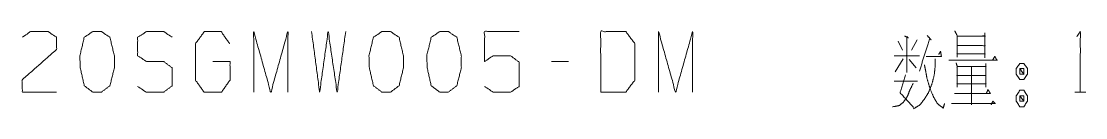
# Model space of a CAD drawing. Header units: millimetres. Extents: x 0 to 420, y 0 to 297.
# Drawn here: x 267.36 to 309.27, y 61.98 to 65.06 of the extents above; entities that cross this region are included whole.
import ezdxf

# ---------------------------------------------------------------- set-up
doc = ezdxf.new("R2010")
doc.units = ezdxf.units.MM
doc.layers.add('101', color=7, linetype='Continuous', true_color=0xffffff)

msp = doc.modelspace()

# ---------------------------------------------------------------- linework, layer by layer
at = {"layer": '101', "color": 72, "linetype": 'Continuous', "lineweight": 18}
for p, q in [((301.892, 64.634), (302.052, 64.284)), ((302.635, 64.684), (302.405, 64.284)), ((288.905, 63.834), (288.234, 63.834)), ((302.087, 63.934), (301.769, 63.434)), ((302.317, 63.909), (302.599, 63.584)), ((301.733, 63.059), (302.652, 63.059)), ((308.846, 62.634), (309.27, 62.634))]:
    msp.add_line(p, q, dxfattribs=at)
for points, knots in [([(267.409, 64.784), (267.728, 65.009), (268.417, 65.009), (268.753, 64.784), (268.753, 64.309), (267.392, 63.109), (267.409, 62.634), (268.753, 62.634)], [0, 0, 0.069694, 0.192979, 0.265274, 0.350227, 0.67474, 0.759752, 1, 1]), ([(270.517, 62.634), (270.852, 62.884), (271.029, 63.584), (271.029, 64.059), (270.852, 64.784), (270.517, 65.009), (270.181, 65.009), (269.845, 64.784), (269.668, 64.059), (269.686, 63.584), (269.845, 62.884), (270.181, 62.634), (270.517, 62.634)], [0, 0, 0.067527, 0.183972, 0.260584, 0.380944, 0.446143, 0.500306, 0.565505, 0.685864, 0.762529, 0.87831, 0.945837, 1, 1]), ([(271.945, 62.859), (272.281, 62.634), (272.97, 62.634), (273.306, 62.884), (273.306, 63.584), (272.97, 63.834), (272.298, 63.834), (271.945, 64.059), (271.945, 64.784), (272.298, 65.009), (272.97, 65.009), (273.306, 64.784)], [0, 0, 0.068034, 0.184053, 0.254519, 0.372335, 0.442801, 0.555845, 0.62637, 0.748394, 0.818919, 0.931963, 1, 1]), ([(274.911, 63.834), (275.582, 63.834), (275.582, 63.109), (275.246, 62.634), (274.557, 62.634), (274.221, 63.109), (274.221, 64.534), (274.575, 65.009), (275.229, 65.009), (275.565, 64.534)], [0, 0, 0.103295, 0.214796, 0.304262, 0.410275, 0.49974, 0.718896, 0.809956, 0.910534, 1, 1]), ([(276.515, 62.634), (276.515, 65.009), (277.187, 62.634), (277.859, 65.009), (277.859, 62.634)], [0, 0, 0.245192, 0.5, 0.754808, 1, 1]), ([(278.792, 65.009), (279.11, 62.634), (279.446, 65.009), (279.799, 62.634), (280.135, 65.009)], [0, 0, 0.249746, 0.499742, 0.750003, 1, 1]), ([(281.899, 62.634), (282.235, 62.884), (282.412, 63.584), (282.412, 64.059), (282.235, 64.784), (281.899, 65.009), (281.563, 65.009), (281.227, 64.784), (281.051, 64.059), (281.068, 63.584), (281.227, 62.884), (281.563, 62.634), (281.899, 62.634)], [0, 0, 0.067527, 0.183972, 0.260584, 0.380944, 0.446143, 0.500306, 0.565505, 0.685864, 0.762529, 0.87831, 0.945837, 1, 1]), ([(284.176, 62.634), (284.511, 62.884), (284.688, 63.584), (284.688, 64.059), (284.511, 64.784), (284.176, 65.009), (283.84, 65.009), (283.504, 64.784), (283.327, 64.059), (283.345, 63.584), (283.504, 62.884), (283.84, 62.634), (284.176, 62.634)], [0, 0, 0.067527, 0.183973, 0.260585, 0.380944, 0.446144, 0.500307, 0.565506, 0.685865, 0.76253, 0.87831, 0.945837, 1, 1]), ([(285.604, 62.859), (285.939, 62.634), (286.629, 62.634), (286.965, 62.859), (286.965, 63.809), (286.629, 64.059), (285.939, 64.059), (285.604, 63.834), (285.604, 65.009), (286.965, 65.009)], [0, 0, 0.062227, 0.168342, 0.230571, 0.376816, 0.441267, 0.547382, 0.609609, 0.79049, 1, 1]), ([(290.174, 62.634), (291.164, 62.634), (291.518, 63.109), (291.518, 64.534), (291.164, 65.009), (290.174, 65.009), (290.174, 62.634)], [0, 0, 0.142136, 0.227161, 0.43179, 0.516815, 0.658951, 1, 1]), ([(292.451, 62.634), (292.451, 65.009), (293.122, 62.634), (293.794, 65.009), (293.794, 62.634)], [0, 0, 0.245192, 0.5, 0.754808, 1, 1]), ([(304.116, 65.034), (304.204, 64.859), (304.204, 64.009), (304.204, 64.134), (305.3, 64.134), (305.3, 63.984), (305.3, 64.959), (305.3, 64.834), (304.204, 64.834), (305.3, 64.834), (305.3, 64.459), (304.204, 64.459)], [0, 0, 0.027306, 0.1457, 0.16311, 0.315748, 0.336641, 0.472445, 0.489856, 0.642493, 0.79513, 0.847363, 1, 1]), ([(308.916, 64.809), (309.058, 65.009), (309.058, 62.634)], [0, 0, 0.093491, 1, 1]), ([(302.14, 64.834), (302.299, 64.759), (302.228, 64.809), (302.228, 63.409), (302.228, 64.059), (301.733, 64.059), (302.723, 64.059)], [0, 0, 0.046317, 0.069125, 0.437819, 0.608999, 0.739331, 1, 1]), ([(303.024, 64.859), (303.183, 64.684), (303.13, 64.734), (302.723, 63.459)], [0, 0, 0.14354, 0.187781, 1, 1]), ([(302.988, 64.034), (303.589, 64.034), (303.554, 64.234), (303.483, 64.109)], [0, 0, 0.634136, 0.84846, 1, 1]), ([(303.342, 63.934), (303.342, 63.634), (303.306, 63.309), (303.218, 62.959), (303.077, 62.609), (302.918, 62.359), (302.741, 62.134), (302.493, 61.984)], [0, 0, 0.134096, 0.280226, 0.441582, 0.610315, 0.742769, 0.870658, 1, 1]), ([(302.918, 63.709), (302.971, 63.459), (303.024, 63.159), (303.13, 62.809), (303.271, 62.459), (303.43, 62.184), (303.66, 62.009), (303.713, 62.184)], [0, 0, 0.122117, 0.267686, 0.442437, 0.622811, 0.774617, 0.912627, 1, 1]), ([(303.886, 63.884), (305.777, 63.884), (305.689, 64.034), (305.601, 63.884)], [0, 0, 0.844516, 0.922256, 1, 1]), ([(304.169, 63.784), (304.204, 63.659), (304.204, 62.834), (304.204, 62.959), (305.335, 62.959), (305.335, 62.834), (305.335, 63.759), (305.335, 63.634), (304.204, 63.634), (304.204, 63.284), (305.335, 63.284), (304.77, 63.284), (304.77, 63.634), (304.77, 62.134), (304.77, 62.584), (304.098, 62.584), (305.512, 62.584), (305.424, 62.734), (305.353, 62.584)], [0, 0, 0.011506, 0.084582, 0.095654, 0.195852, 0.206924, 0.288857, 0.299929, 0.400127, 0.431129, 0.531327, 0.581425, 0.612427, 0.745292, 0.785151, 0.844644, 0.96989, 0.985311, 1, 1]), ([(306.834, 63.759), (306.675, 63.759), (306.534, 63.559), (306.534, 63.334), (306.675, 63.134), (306.834, 63.134), (306.976, 63.334), (306.976, 63.559), (306.834, 63.759)], [0, 0, 0.091012, 0.231141, 0.359867, 0.499993, 0.591006, 0.731139, 0.859864, 1, 1]), ([(302.175, 63.309), (301.963, 62.609), (302.493, 62.034)], [0, 0, 0.483235, 1, 1]), ([(306.675, 63.334), (306.834, 63.334), (306.675, 63.559), (306.675, 63.334)], [0, 0, 0.241164, 0.658904, 1, 1]), ([(306.834, 63.334), (306.834, 63.559), (306.675, 63.559)], [0, 0, 0.585813, 1, 1]), ([(302.476, 62.984), (302.334, 62.684), (302.246, 62.459), (302.087, 62.234), (301.928, 62.109), (301.663, 62.059)], [0, 0, 0.251052, 0.434042, 0.642623, 0.795772, 1, 1]), ([(306.976, 62.484), (306.834, 62.709), (306.675, 62.709), (306.534, 62.484), (306.534, 62.284), (306.675, 62.059), (306.834, 62.059), (306.976, 62.284), (306.976, 62.484)], [0, 0, 0.149202, 0.238517, 0.387712, 0.5, 0.649195, 0.73851, 0.887712, 1, 1]), ([(306.675, 62.484), (306.675, 62.284), (306.834, 62.284)], [0, 0, 0.556976, 1, 1]), ([(306.834, 62.484), (306.675, 62.484), (306.834, 62.284), (306.834, 62.484)], [0, 0, 0.258824, 0.674604, 1, 1]), ([(303.992, 62.184), (305.707, 62.184), (305.618, 62.284), (305.548, 62.134)], [0, 0, 0.85138, 0.91765, 1, 1])]:
    msp.add_open_spline(points, degree=1, knots=knots, dxfattribs=at)

doc.saveas('drawing.dxf')
